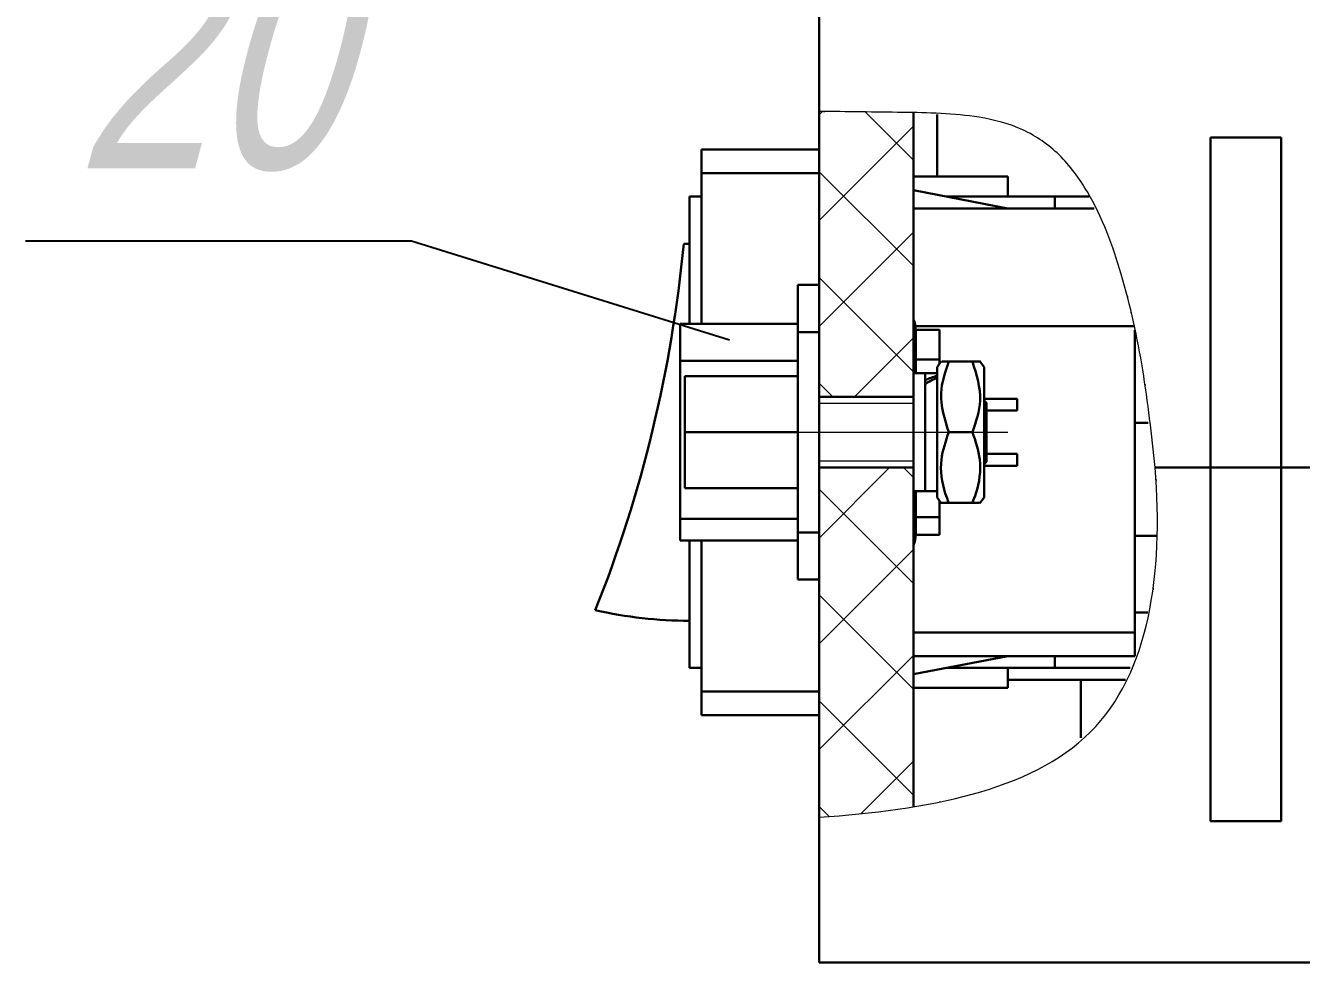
# Model space of a CAD drawing. Header units: millimetres. Extents: x 7140 to 8879, y -16257 to -5062.
# Drawn here: x 7426.15 to 7453.22, y -13299.05 to -13279.17 of the extents above; entities that cross this region are included whole.
import ezdxf

# ---------------------------------------------------------------- set-up
doc = ezdxf.new("R2010")
doc.units = ezdxf.units.MM
doc.linetypes.add('CENTERX2', pattern=[101.6, 63.5, -12.7, 12.7, -12.7])
doc.layers.add('КА тонкая', color=7, linetype='Continuous', lineweight=15)
doc.styles.add('CLW', font='clw.shx', dxfattribs={"width": 0.75, "oblique": 15})
doc.styles.get("Standard").update_dxf_attribs({"font": 'ARIALN.TTF', "height": 3.4})
doc.dimstyles.new('SLDDIMSTYLE0', dxfattribs={"dimtxt": 0.18, "dimasz": 3.5, "dimexe": 0, "dimexo": 0.0625, "dimgap": 0, "dimtad": 0, "dimtih": 1, "dimtoh": 1, "dimdec": 0, "dimrnd": 1e-09, "dimzin": 0, "dimdsep": 46, "dimtxsty": 'Standard', "dimblk1": 'NONE', "dimblk2": 'NONE', "dimsah": 1, "dimcen": 0.09, "dimadec": 0, "dimazin": 0, "dimtfac": 3.5, "dimtdec": 0, "dimtofl": 0, "dimtmove": 0, "dimatfit": 3, "dimldrblk": 'NONE', "dimfxl": 1, "dimfrac": 2, "dimtolj": 1, "dimtzin": 0, "dimarcsym": 0})
pattern_1 = [(45, (7139.585, -13523.032), (-1.122532, 1.122532), [])]
pattern_2 = [(135, (7139.585, -13523.032), (-1.122532, -1.122532), [])]

# ---------------------------------------------------------------- blocks, each defined once
blk = doc.blocks.new('_None')

msp = doc.modelspace()

# ---------------------------------------------------------------- hatches: boundary and pattern name
at = {"linetype": 'Continuous', "lineweight": 0}
h = msp.add_hatch(dxfattribs=at)
h.set_pattern_fill('ANSI31', scale=0.5, angle=90, style=0)
h.set_pattern_definition(pattern_2)
edge = h.paths.add_edge_path(flags=0)
edge.add_spline(control_points=[(7444.99217, -13281.01592), (7445.97928, -13281.03007), (7447.3744, -13281.14747), (7448.27346, -13282.07657), (7448.54217, -13282.47748)], knot_values=[0.03542976, 0.03542976, 0.03542976, 0.03542976, 0.08990637, 0.11966978, 0.11966978, 0.11966978, 0.11966978], weights=[1, 1, 1, 1, 1], degree=3, periodic=0)
edge.add_line((7448.54217, -13282.47748), (7448.54217, -13282.47748))
edge.add_spline(control_points=[(7448.54217, -13282.47748), (7449.17196, -13283.41709), (7449.74611, -13285.54635), (7450.06295, -13287.7505), (7450.12301, -13288.54892)], knot_values=[0.11966978, 0.11966978, 0.11966978, 0.11966978, 0.18942735, 0.2306294, 0.2306294, 0.2306294, 0.2306294], weights=[1, 1, 1, 1, 1], degree=3, periodic=0)
edge.add_spline(control_points=[(7450.12301, -13288.54892), (7450.06295, -13287.7505), (7449.84342, -13286.22328), (7449.50035, -13284.73202), (7449.29217, -13284.09712)], knot_values=[0.7693706, 0.7693706, 0.7693706, 0.7693706, 0.81057265, 0.8462527, 0.8462527, 0.8462527, 0.8462527], weights=[1, 1, 1, 1, 1], degree=3, periodic=0)
edge.add_spline(control_points=[(7449.29217, -13284.09712), (7449.50035, -13284.73202), (7449.84342, -13286.22328), (7450.06295, -13287.7505), (7450.12301, -13288.54892)], knot_values=[0.1537473, 0.1537473, 0.1537473, 0.1537473, 0.18942735, 0.2306294, 0.2306294, 0.2306294, 0.2306294], weights=[1, 1, 1, 1, 1], degree=3, periodic=0)
edge.add_spline(control_points=[(7450.12301, -13288.54892), (7450.06295, -13287.7505), (7449.66113, -13284.95512), (7448.32429, -13280.57122), (7444.71802, -13281.07491), (7442.99217, -13280.99028)], knot_values=[0.7693706, 0.7693706, 0.7693706, 0.7693706, 0.81057265, 0.91009363, 1, 1, 1, 1], weights=[1, 1, 1, 1, 1, 1], degree=3, periodic=0)
edge.add_spline(control_points=[(7442.99217, -13280.99028), (7443.24303, -13281.00258), (7443.4936, -13281.00804), (7443.74217, -13281.0105)], knot_values=[0, 0, 0, 0, 0.01306853, 0.01306853, 0.01306853, 0.01306853], weights=[1, 1, 1, 1], degree=3, periodic=0)
edge.add_spline(control_points=[(7443.74217, -13281.0105), (7444.16749, -13281.0147), (7444.58699, -13281.01011), (7444.99217, -13281.01592)], knot_values=[0.01306853, 0.01306853, 0.01306853, 0.01306853, 0.03542976, 0.03542976, 0.03542976, 0.03542976], weights=[1, 1, 1, 1], degree=3, periodic=0)
h = msp.add_hatch(dxfattribs=at)
h.set_pattern_fill('ANSI31', scale=0.5, style=0)
h.set_pattern_definition(pattern_1)
edge = h.paths.add_edge_path(flags=0)
edge.add_spline(control_points=[(7444.99217, -13281.01592), (7444.58699, -13281.01011), (7444.16749, -13281.0147), (7443.74217, -13281.0105)], knot_values=[0.96457024, 0.96457024, 0.96457024, 0.96457024, 0.98693147, 0.98693147, 0.98693147, 0.98693147], weights=[1, 1, 1, 1], degree=3, periodic=0)
edge.add_spline(control_points=[(7443.74217, -13281.0105), (7443.4936, -13281.00804), (7443.24303, -13281.00258), (7442.99217, -13280.99028)], knot_values=[0.98693147, 0.98693147, 0.98693147, 0.98693147, 1, 1, 1, 1], weights=[1, 1, 1, 1], degree=3, periodic=0)
edge.add_spline(control_points=[(7442.99217, -13280.99028), (7443.67228, -13281.02363), (7444.35019, -13281.00671), (7444.99217, -13281.01592)], knot_values=[0, 0, 0, 0, 0.03542976, 0.03542976, 0.03542976, 0.03542976], weights=[1, 1, 1, 1], degree=3, periodic=0)
h = msp.add_hatch(dxfattribs=at)
h.set_pattern_fill('ANSI31', scale=0.5, angle=90, style=0)
h.set_pattern_definition(pattern_2)
edge = h.paths.add_edge_path(flags=0)
edge.add_spline(control_points=[(7449.3937, -13284.42392), (7449.3551, -13284.29282), (7449.31432, -13284.16289), (7449.27406, -13284.04241), (7449.25118, -13283.97391), (7449.22801, -13283.90722), (7449.20791, -13283.851), (7449.19723, -13283.82114), (7449.18727, -13283.79382), (7449.17982, -13283.77356), (7449.17546, -13283.7617), (7449.17192, -13283.75216), (7449.16974, -13283.74629), (7449.16725, -13283.7396), (7449.16654, -13283.7377), (7449.1678, -13283.74108), (7449.16917, -13283.74477), (7449.1729, -13283.75478), (7449.17803, -13283.7687), (7449.18311, -13283.78249), (7449.18962, -13283.80027), (7449.19676, -13283.82), (7449.21506, -13283.87061), (7449.23765, -13283.9347), (7449.26004, -13284.00076), (7449.30461, -13284.13223), (7449.35064, -13284.27769), (7449.3937, -13284.42392)], knot_values=[0, 0, 0, 0, 0.00084207, 0.00084207, 0.00084207, 0.00132094, 0.00132094, 0.00132094, 0.00157438, 0.00157438, 0.00157438, 0.00172197, 0.00172197, 0.00172197, 0.0018912, 0.0018912, 0.0018912, 0.00207657, 0.00207657, 0.00207657, 0.00225915, 0.00225915, 0.00225915, 0.00273299, 0.00273299, 0.00273299, 0.00367682, 0.00367682, 0.00367682, 0.00367682], weights=[1, 1, 1, 1, 1, 1, 1, 1, 1, 1, 1, 1, 1, 1, 1, 1, 1, 1, 1, 1, 1, 1, 1, 1, 1, 1, 1, 1], degree=3, periodic=0)
edge.add_spline(control_points=[(7449.3937, -13284.42392), (7449.40521, -13284.463), (7449.41742, -13284.50519), (7449.4298, -13284.54892)], knot_values=[0, 0, 0, 0, 0.00043637, 0.00043637, 0.00043637, 0.00043637], weights=[1, 1, 1, 1], degree=3, periodic=0)
edge.add_spline(control_points=[(7449.4298, -13284.54892), (7449.29228, -13284.06338), (7449.12693, -13283.58257), (7448.90907, -13283.12745)], knot_values=[0, 0, 0, 0, 0.00302804, 0.00302804, 0.00302804, 0.00302804], weights=[1, 1, 1, 1], degree=3, periodic=0)
edge.add_spline(control_points=[(7448.90907, -13283.12745), (7448.86617, -13283.03784), (7448.82165, -13282.95034), (7448.77622, -13282.86648), (7448.69479, -13282.71616), (7448.60828, -13282.57488), (7448.52945, -13282.45861), (7448.48036, -13282.38621), (7448.43372, -13282.32246), (7448.39546, -13282.27243), (7448.35974, -13282.22573), (7448.33079, -13282.19012), (7448.31309, -13282.16863), (7448.295, -13282.14667), (7448.28837, -13282.13894), (7448.2944, -13282.14613), (7448.30042, -13282.15332), (7448.31917, -13282.17559), (7448.34738, -13282.21091), (7448.3858, -13282.25901), (7448.44286, -13282.33328), (7448.50508, -13282.42306), (7448.56674, -13282.51203), (7448.63473, -13282.61814), (7448.70095, -13282.73223), (7448.81259, -13282.92456), (7448.92151, -13283.14346), (7449.01855, -13283.36848)], knot_values=[0, 0, 0, 0, 0.00062488, 0.00062488, 0.00062488, 0.00175472, 0.00175472, 0.00175472, 0.00245436, 0.00245436, 0.00245436, 0.00310824, 0.00310824, 0.00310824, 0.00377756, 0.00377756, 0.00377756, 0.00444576, 0.00444576, 0.00444576, 0.0053622, 0.0053622, 0.0053622, 0.00626441, 0.00626441, 0.00626441, 0.00779067, 0.00779067, 0.00779067, 0.00779067], weights=[1, 1, 1, 1, 1, 1, 1, 1, 1, 1, 1, 1, 1, 1, 1, 1, 1, 1, 1, 1, 1, 1, 1, 1, 1, 1, 1, 1], degree=3, periodic=0)
edge.add_spline(control_points=[(7449.01855, -13283.36848), (7449.18355, -13283.75108), (7449.31625, -13284.148), (7449.4298, -13284.54892)], knot_values=[0, 0, 0, 0, 0.0025003, 0.0025003, 0.0025003, 0.0025003], weights=[1, 1, 1, 1], degree=3, periodic=0)
edge.add_spline(control_points=[(7449.4298, -13284.54892), (7449.41742, -13284.50519), (7449.40521, -13284.463), (7449.3937, -13284.42392)], knot_values=[0, 0, 0, 0, 0.00043637, 0.00043637, 0.00043637, 0.00043637], weights=[1, 1, 1, 1], degree=3, periodic=0)
h = msp.add_hatch(dxfattribs=at)
h.set_pattern_fill('ANSI31', scale=0.5, angle=90, style=0)
h.set_pattern_definition(pattern_2)
edge = h.paths.add_edge_path(flags=0)
edge.add_spline(control_points=[(7449.3937, -13284.42392), (7449.3551, -13284.29282), (7449.31432, -13284.16289), (7449.27406, -13284.04241), (7449.25118, -13283.97391), (7449.22801, -13283.90722), (7449.20791, -13283.851), (7449.19723, -13283.82114), (7449.18727, -13283.79382), (7449.17982, -13283.77356), (7449.17546, -13283.7617), (7449.17192, -13283.75216), (7449.16974, -13283.74629), (7449.16725, -13283.7396), (7449.16654, -13283.7377), (7449.1678, -13283.74108), (7449.16917, -13283.74477), (7449.1729, -13283.75478), (7449.17803, -13283.7687), (7449.18311, -13283.78249), (7449.18962, -13283.80027), (7449.19676, -13283.82), (7449.21506, -13283.87061), (7449.23765, -13283.9347), (7449.26004, -13284.00076), (7449.30461, -13284.13223), (7449.35064, -13284.27769), (7449.3937, -13284.42392)], knot_values=[0, 0, 0, 0, 0.00084207, 0.00084207, 0.00084207, 0.00132094, 0.00132094, 0.00132094, 0.00157438, 0.00157438, 0.00157438, 0.00172197, 0.00172197, 0.00172197, 0.0018912, 0.0018912, 0.0018912, 0.00207657, 0.00207657, 0.00207657, 0.00225915, 0.00225915, 0.00225915, 0.00273299, 0.00273299, 0.00273299, 0.00367682, 0.00367682, 0.00367682, 0.00367682], weights=[1, 1, 1, 1, 1, 1, 1, 1, 1, 1, 1, 1, 1, 1, 1, 1, 1, 1, 1, 1, 1, 1, 1, 1, 1, 1, 1, 1], degree=3, periodic=0)
edge.add_spline(control_points=[(7449.3937, -13284.42392), (7449.40521, -13284.463), (7449.41742, -13284.50519), (7449.4298, -13284.54892)], knot_values=[0, 0, 0, 0, 0.00043637, 0.00043637, 0.00043637, 0.00043637], weights=[1, 1, 1, 1], degree=3, periodic=0)
edge.add_spline(control_points=[(7449.4298, -13284.54892), (7449.29848, -13284.08527), (7449.14548, -13283.64425), (7448.96301, -13283.24307)], knot_values=[0.83795156, 0.83795156, 0.83795156, 0.83795156, 0.86306094, 0.86306094, 0.86306094, 0.86306094], weights=[1, 1, 1, 1], degree=3, periodic=0)
edge.add_spline(control_points=[(7448.96301, -13283.24307), (7448.862, -13283.02099), (7448.74839, -13282.80616), (7448.63636, -13282.62416), (7448.56832, -13282.51362), (7448.49987, -13282.41349), (7448.44228, -13282.33495), (7448.40097, -13282.27862), (7448.36469, -13282.23237), (7448.33866, -13282.20003), (7448.31283, -13282.16795), (7448.2967, -13282.14887), (7448.29302, -13282.14449), (7448.28886, -13282.13953), (7448.30076, -13282.15339), (7448.32609, -13282.18451), (7448.35518, -13282.22024), (7448.40272, -13282.28012), (7448.45759, -13282.35597), (7448.51201, -13282.43121), (7448.57464, -13282.52383), (7448.63707, -13282.6253), (7448.74888, -13282.80706), (7448.86221, -13283.02144), (7448.96301, -13283.24307)], knot_values=[0, 0, 0, 0, 0.00151807, 0.00151807, 0.00151807, 0.00243637, 0.00243637, 0.00243637, 0.00309223, 0.00309223, 0.00309223, 0.00374406, 0.00374406, 0.00374406, 0.00448509, 0.00448509, 0.00448509, 0.00533804, 0.00533804, 0.00533804, 0.0061791, 0.0061791, 0.0061791, 0.00769478, 0.00769478, 0.00769478, 0.00769478], weights=[1, 1, 1, 1, 1, 1, 1, 1, 1, 1, 1, 1, 1, 1, 1, 1, 1, 1, 1, 1, 1, 1, 1, 1, 1], degree=3, periodic=0)
edge.add_spline(control_points=[(7448.96301, -13283.24307), (7449.14548, -13283.64425), (7449.29848, -13284.08527), (7449.4298, -13284.54892)], knot_values=[0.13693906, 0.13693906, 0.13693906, 0.13693906, 0.16204844, 0.16204844, 0.16204844, 0.16204844], weights=[1, 1, 1, 1], degree=3, periodic=0)
edge.add_spline(control_points=[(7449.4298, -13284.54892), (7449.41742, -13284.50519), (7449.40521, -13284.463), (7449.3937, -13284.42392)], knot_values=[0, 0, 0, 0, 0.00043637, 0.00043637, 0.00043637, 0.00043637], weights=[1, 1, 1, 1], degree=3, periodic=0)
h = msp.add_hatch(dxfattribs=at)
h.set_pattern_fill('ANSI31', scale=0.5, style=0)
h.set_pattern_definition(pattern_1)
edge = h.paths.add_edge_path(flags=0)
edge.add_spline(control_points=[(7449.77785, -13286.04892), (7449.78266, -13286.07391), (7450.35199, -13289.05596), (7450.43783, -13292.17874), (7448.96301, -13293.92426)], knot_values=[0.1881522, 0.1881522, 0.1881522, 0.1881522, 0.18942735, 0.3402511, 0.3402511, 0.3402511, 0.3402511], weights=[1, 1, 1, 1, 1], degree=3, periodic=0)
edge.add_spline(control_points=[(7448.96301, -13293.92426), (7448.86139, -13294.04454), (7448.75582, -13294.15334), (7448.66, -13294.24281), (7448.58133, -13294.31627), (7448.50794, -13294.37837), (7448.44902, -13294.42598), (7448.39214, -13294.47193), (7448.34758, -13294.5055), (7448.32125, -13294.52512), (7448.29441, -13294.54514), (7448.28592, -13294.55122), (7448.297, -13294.54307), (7448.30921, -13294.5341), (7448.3457, -13294.50749), (7448.40028, -13294.46474), (7448.46365, -13294.41511), (7448.55359, -13294.34162), (7448.65215, -13294.25012), (7448.75004, -13294.15924), (7448.85864, -13294.0478), (7448.96301, -13293.92426)], knot_values=[0, 0, 0, 0, 0.00102773, 0.00102773, 0.00102773, 0.00187, 0.00187, 0.00187, 0.00268362, 0.00268362, 0.00268362, 0.00351431, 0.00351431, 0.00351431, 0.0044321, 0.0044321, 0.0044321, 0.00550134, 0.00550134, 0.00550134, 0.00655861, 0.00655861, 0.00655861, 0.00655861], weights=[1, 1, 1, 1, 1, 1, 1, 1, 1, 1, 1, 1, 1, 1, 1, 1, 1, 1, 1, 1, 1, 1], degree=3, periodic=0)
edge.add_spline(control_points=[(7448.96301, -13293.92426), (7450.43783, -13292.17874), (7450.35199, -13289.05596), (7449.78266, -13286.07391), (7449.77785, -13286.04892)], knot_values=[0.6597489, 0.6597489, 0.6597489, 0.6597489, 0.81057265, 0.8118478, 0.8118478, 0.8118478, 0.8118478], weights=[1, 1, 1, 1, 1], degree=3, periodic=0)
edge.add_spline(control_points=[(7449.77785, -13286.04892), (7449.73938, -13285.849), (7449.69861, -13285.64946), (7449.6548, -13285.45081), (7449.54804, -13284.96668), (7449.41986, -13284.47643), (7449.26896, -13284.02719), (7449.22516, -13283.89678), (7449.17874, -13283.76815), (7449.13541, -13283.65549), (7449.11414, -13283.60018), (7449.0933, -13283.5479), (7449.07628, -13283.50616), (7449.06569, -13283.48019), (7449.05646, -13283.45797), (7449.05035, -13283.44335), (7449.0457, -13283.43225), (7449.04282, -13283.42542), (7449.04227, -13283.42412), (7449.04172, -13283.42282), (7449.04351, -13283.42703), (7449.04725, -13283.43595), (7449.05223, -13283.44783), (7449.06074, -13283.46821), (7449.07088, -13283.49294), (7449.08093, -13283.51748), (7449.09275, -13283.5467), (7449.1052, -13283.57811), (7449.14079, -13283.66791), (7449.18178, -13283.77672), (7449.22089, -13283.88756), (7449.29875, -13284.10819), (7449.37337, -13284.34715), (7449.44043, -13284.58664), (7449.57416, -13285.06429), (7449.68317, -13285.55686), (7449.77785, -13286.04892)], knot_values=[0, 0, 0, 0, 0.00122153, 0.00122153, 0.00122153, 0.00421435, 0.00421435, 0.00421435, 0.00507578, 0.00507578, 0.00507578, 0.00549705, 0.00549705, 0.00549705, 0.00575849, 0.00575849, 0.00575849, 0.00595668, 0.00595668, 0.00595668, 0.00615493, 0.00615493, 0.00615493, 0.00641989, 0.00641989, 0.00641989, 0.00668119, 0.00668119, 0.00668119, 0.0074375, 0.0074375, 0.0074375, 0.00894342, 0.00894342, 0.00894342, 0.01194606, 0.01194606, 0.01194606, 0.01194606], weights=[1, 1, 1, 1, 1, 1, 1, 1, 1, 1, 1, 1, 1, 1, 1, 1, 1, 1, 1, 1, 1, 1, 1, 1, 1, 1, 1, 1, 1, 1, 1, 1, 1, 1, 1, 1, 1], degree=3, periodic=0)
edge = h.paths.add_edge_path(flags=0)
edge.add_spline(control_points=[(7450.04992, -13291.29892), (7449.99419, -13291.6528), (7449.91544, -13292.00484), (7449.80595, -13292.34687), (7449.72416, -13292.6024), (7449.62289, -13292.85665), (7449.50627, -13293.09073), (7449.45002, -13293.20362), (7449.38913, -13293.31366), (7449.33088, -13293.41005), (7449.29687, -13293.46631), (7449.2632, -13293.5189), (7449.23494, -13293.56145), (7449.21538, -13293.59089), (7449.19811, -13293.61604), (7449.18607, -13293.63335), (7449.1766, -13293.64696), (7449.17024, -13293.65594), (7449.16806, -13293.65903), (7449.16562, -13293.66248), (7449.16843, -13293.65853), (7449.17586, -13293.64795), (7449.18325, -13293.63742), (7449.19527, -13293.62021), (7449.20991, -13293.59868), (7449.23154, -13293.56688), (7449.25936, -13293.52491), (7449.28848, -13293.47872), (7449.3174, -13293.43287), (7449.34822, -13293.38193), (7449.37879, -13293.32876), (7449.44826, -13293.20794), (7449.51746, -13293.07338), (7449.57977, -13292.93632), (7449.64175, -13292.79998), (7449.69831, -13292.65888), (7449.74889, -13292.51619), (7449.88862, -13292.12196), (7449.98499, -13291.71117), (7450.04992, -13291.29892)], knot_values=[0, 0, 0, 0, 0.00215481, 0.00215481, 0.00215481, 0.003769, 0.003769, 0.003769, 0.00454438, 0.00454438, 0.00454438, 0.00499544, 0.00499544, 0.00499544, 0.00530682, 0.00530682, 0.00530682, 0.00555107, 0.00555107, 0.00555107, 0.00582531, 0.00582531, 0.00582531, 0.00609705, 0.00609705, 0.00609705, 0.00650023, 0.00650023, 0.00650023, 0.00689834, 0.00689834, 0.00689834, 0.00780959, 0.00780959, 0.00780959, 0.00871214, 0.00871214, 0.00871214, 0.01121723, 0.01121723, 0.01121723, 0.01121723], weights=[1, 1, 1, 1, 1, 1, 1, 1, 1, 1, 1, 1, 1, 1, 1, 1, 1, 1, 1, 1, 1, 1, 1, 1, 1, 1, 1, 1, 1, 1, 1, 1, 1, 1, 1, 1, 1, 1, 1, 1], degree=3, periodic=0)
edge.add_spline(control_points=[(7450.04992, -13291.29892), (7450.06009, -13291.23438), (7450.06934, -13291.16977), (7450.07503, -13291.12822), (7450.07802, -13291.10636), (7450.07979, -13291.09291), (7450.07929, -13291.09663), (7450.0788, -13291.10031), (7450.07624, -13291.11961), (7450.0728, -13291.14434), (7450.067, -13291.18621), (7450.05887, -13291.2421), (7450.04992, -13291.29892)], knot_values=[0, 0, 0, 0, 0.000833, 0.000833, 0.000833, 0.00127368, 0.00127368, 0.00127368, 0.00170739, 0.00170739, 0.00170739, 0.00243825, 0.00243825, 0.00243825, 0.00243825], weights=[1, 1, 1, 1, 1, 1, 1, 1, 1, 1, 1, 1, 1], degree=3, periodic=0)
h = msp.add_hatch(dxfattribs=at)
h.set_pattern_fill('ANSI31', scale=0.5, style=0)
h.set_pattern_definition(pattern_1)
edge = h.paths.add_edge_path(flags=0)
edge.add_spline(control_points=[(7449.77785, -13286.04892), (7450.03679, -13287.39467), (7450.21037, -13288.77292), (7450.15861, -13290.14232), (7450.1294, -13290.91535), (7450.02517, -13291.69821), (7449.77821, -13292.43134), (7449.65536, -13292.79603), (7449.49247, -13293.1544), (7449.29114, -13293.4745), (7449.16949, -13293.66791), (7449.0311, -13293.8505), (7448.89241, -13294.00546), (7448.80195, -13294.10652), (7448.71014, -13294.19743), (7448.62731, -13294.27298), (7448.5511, -13294.34248), (7448.48119, -13294.40049), (7448.4264, -13294.44411), (7448.37243, -13294.48709), (7448.33199, -13294.51719), (7448.31064, -13294.53301), (7448.28927, -13294.54884), (7448.28651, -13294.55082), (7448.30274, -13294.53885)], knot_values=[0, 0, 0, 0, 0.00822264, 0.00822264, 0.00822264, 0.01286144, 0.01286144, 0.01286144, 0.01515903, 0.01515903, 0.01515903, 0.01654321, 0.01654321, 0.01654321, 0.01744128, 0.01744128, 0.01744128, 0.01826786, 0.01826786, 0.01826786, 0.01908299, 0.01908299, 0.01908299, 0.01989912, 0.01989912, 0.01989912, 0.01989912], weights=[1, 1, 1, 1, 1, 1, 1, 1, 1, 1, 1, 1, 1, 1, 1, 1, 1, 1, 1, 1, 1, 1, 1, 1, 1], degree=3, periodic=0)
edge.add_spline(control_points=[(7448.30274, -13294.53885), (7448.70225, -13294.24433), (7449.08243, -13293.84309), (7449.3767, -13293.33239)], knot_values=[0, 0, 0, 0, 0.00410148, 0.00410148, 0.00410148, 0.00410148], weights=[1, 1, 1, 1], degree=3, periodic=0)
edge.add_spline(control_points=[(7449.3767, -13293.33239), (7449.60503, -13292.93616), (7449.77478, -13292.49389), (7449.89349, -13292.04745), (7450.15274, -13291.07255), (7450.19797, -13290.03983), (7450.15226, -13289.03199), (7450.10685, -13288.03082), (7449.96722, -13287.03313), (7449.77785, -13286.04892)], knot_values=[0, 0, 0, 0, 0.00277214, 0.00277214, 0.00277214, 0.00886284, 0.00886284, 0.00886284, 0.01487871, 0.01487871, 0.01487871, 0.01487871], weights=[1, 1, 1, 1, 1, 1, 1, 1, 1, 1], degree=3, periodic=0)
edge.add_spline(control_points=[(7449.77785, -13286.04892), (7449.73938, -13285.849), (7449.69861, -13285.64946), (7449.6548, -13285.45081), (7449.54804, -13284.96668), (7449.41986, -13284.47643), (7449.26896, -13284.02719), (7449.22516, -13283.89678), (7449.17874, -13283.76815), (7449.13541, -13283.65549), (7449.11414, -13283.60018), (7449.0933, -13283.5479), (7449.07628, -13283.50616), (7449.06569, -13283.48019), (7449.05646, -13283.45797), (7449.05035, -13283.44335), (7449.0457, -13283.43225), (7449.04282, -13283.42542), (7449.04227, -13283.42412), (7449.04172, -13283.42282), (7449.04351, -13283.42703), (7449.04725, -13283.43595), (7449.05223, -13283.44783), (7449.06074, -13283.46821), (7449.07088, -13283.49294), (7449.08093, -13283.51748), (7449.09275, -13283.5467), (7449.1052, -13283.57811), (7449.14079, -13283.66791), (7449.18178, -13283.77672), (7449.22089, -13283.88756), (7449.29875, -13284.10819), (7449.37337, -13284.34715), (7449.44043, -13284.58664), (7449.57416, -13285.06429), (7449.68317, -13285.55686), (7449.77785, -13286.04892)], knot_values=[0, 0, 0, 0, 0.00122153, 0.00122153, 0.00122153, 0.00421435, 0.00421435, 0.00421435, 0.00507578, 0.00507578, 0.00507578, 0.00549705, 0.00549705, 0.00549705, 0.00575849, 0.00575849, 0.00575849, 0.00595668, 0.00595668, 0.00595668, 0.00615493, 0.00615493, 0.00615493, 0.00641989, 0.00641989, 0.00641989, 0.00668119, 0.00668119, 0.00668119, 0.0074375, 0.0074375, 0.0074375, 0.00894342, 0.00894342, 0.00894342, 0.01194606, 0.01194606, 0.01194606, 0.01194606], weights=[1, 1, 1, 1, 1, 1, 1, 1, 1, 1, 1, 1, 1, 1, 1, 1, 1, 1, 1, 1, 1, 1, 1, 1, 1, 1, 1, 1, 1, 1, 1, 1, 1, 1, 1, 1, 1], degree=3, periodic=0)
edge = h.paths.add_edge_path(flags=0)
edge.add_spline(control_points=[(7450.04992, -13291.29892), (7449.99419, -13291.6528), (7449.91544, -13292.00484), (7449.80595, -13292.34687), (7449.72416, -13292.6024), (7449.62289, -13292.85665), (7449.50627, -13293.09073), (7449.45002, -13293.20362), (7449.38913, -13293.31366), (7449.33088, -13293.41005), (7449.29687, -13293.46631), (7449.2632, -13293.5189), (7449.23494, -13293.56145), (7449.21538, -13293.59089), (7449.19811, -13293.61604), (7449.18607, -13293.63335), (7449.1766, -13293.64696), (7449.17024, -13293.65594), (7449.16806, -13293.65903), (7449.16562, -13293.66248), (7449.16843, -13293.65853), (7449.17586, -13293.64795), (7449.18325, -13293.63742), (7449.19527, -13293.62021), (7449.20991, -13293.59868), (7449.23154, -13293.56688), (7449.25936, -13293.52491), (7449.28848, -13293.47872), (7449.3174, -13293.43287), (7449.34822, -13293.38193), (7449.37879, -13293.32876), (7449.44826, -13293.20794), (7449.51746, -13293.07338), (7449.57977, -13292.93632), (7449.64175, -13292.79998), (7449.69831, -13292.65888), (7449.74889, -13292.51619), (7449.88862, -13292.12196), (7449.98499, -13291.71117), (7450.04992, -13291.29892)], knot_values=[0, 0, 0, 0, 0.00215481, 0.00215481, 0.00215481, 0.003769, 0.003769, 0.003769, 0.00454438, 0.00454438, 0.00454438, 0.00499544, 0.00499544, 0.00499544, 0.00530682, 0.00530682, 0.00530682, 0.00555107, 0.00555107, 0.00555107, 0.00582531, 0.00582531, 0.00582531, 0.00609705, 0.00609705, 0.00609705, 0.00650023, 0.00650023, 0.00650023, 0.00689834, 0.00689834, 0.00689834, 0.00780959, 0.00780959, 0.00780959, 0.00871214, 0.00871214, 0.00871214, 0.01121723, 0.01121723, 0.01121723, 0.01121723], weights=[1, 1, 1, 1, 1, 1, 1, 1, 1, 1, 1, 1, 1, 1, 1, 1, 1, 1, 1, 1, 1, 1, 1, 1, 1, 1, 1, 1, 1, 1, 1, 1, 1, 1, 1, 1, 1, 1, 1, 1], degree=3, periodic=0)
edge.add_spline(control_points=[(7450.04992, -13291.29892), (7450.06009, -13291.23438), (7450.06934, -13291.16977), (7450.07503, -13291.12822), (7450.07802, -13291.10636), (7450.07979, -13291.09291), (7450.07929, -13291.09663), (7450.0788, -13291.10031), (7450.07624, -13291.11961), (7450.0728, -13291.14434), (7450.067, -13291.18621), (7450.05887, -13291.2421), (7450.04992, -13291.29892)], knot_values=[0, 0, 0, 0, 0.000833, 0.000833, 0.000833, 0.00127368, 0.00127368, 0.00127368, 0.00170739, 0.00170739, 0.00170739, 0.00243825, 0.00243825, 0.00243825, 0.00243825], weights=[1, 1, 1, 1, 1, 1, 1, 1, 1, 1, 1, 1, 1], degree=3, periodic=0)
h = msp.add_hatch(dxfattribs=at)
h.set_pattern_fill('ANSI31', scale=0.5, style=0)
h.set_pattern_definition(pattern_1)
edge = h.paths.add_edge_path(flags=0)
edge.add_spline(control_points=[(7449.77785, -13286.04892), (7449.68071, -13285.54409), (7449.56858, -13285.03888), (7449.4298, -13284.54892)], knot_values=[0, 0, 0, 0, 0.00308457, 0.00308457, 0.00308457, 0.00308457], weights=[1, 1, 1, 1], degree=3, periodic=0)
edge.add_spline(control_points=[(7449.4298, -13284.54892), (7449.56633, -13285.03092), (7449.67942, -13285.53737), (7449.77785, -13286.04892)], knot_values=[0.16204844, 0.16204844, 0.16204844, 0.16204844, 0.1881522, 0.1881522, 0.1881522, 0.1881522], weights=[1, 1, 1, 1], degree=3, periodic=0)
h = msp.add_hatch(dxfattribs=at)
h.set_pattern_fill('ANSI31', scale=0.5, style=0)
h.set_pattern_definition(pattern_1)
edge = h.paths.add_edge_path(flags=0)
edge.add_spline(control_points=[(7449.4298, -13284.54892), (7449.56858, -13285.03888), (7449.68071, -13285.54409), (7449.77785, -13286.04892)], knot_values=[0, 0, 0, 0, 0.00308457, 0.00308457, 0.00308457, 0.00308457], weights=[1, 1, 1, 1], degree=3, periodic=0)
edge.add_spline(control_points=[(7449.77785, -13286.04892), (7449.68071, -13285.54409), (7449.56858, -13285.03888), (7449.4298, -13284.54892)], knot_values=[0, 0, 0, 0, 0.00308457, 0.00308457, 0.00308457, 0.00308457], weights=[1, 1, 1, 1], degree=3, periodic=0)
h = msp.add_hatch(dxfattribs=at)
h.set_pattern_fill('ANSI31', scale=0.5, style=0)
h.set_pattern_definition(pattern_1)
edge = h.paths.add_edge_path(flags=0)
edge.add_spline(control_points=[(7449.4298, -13284.54892), (7449.56858, -13285.03888), (7449.68071, -13285.54409), (7449.77785, -13286.04892)], knot_values=[0, 0, 0, 0, 0.00308457, 0.00308457, 0.00308457, 0.00308457], weights=[1, 1, 1, 1], degree=3, periodic=0)
edge.add_spline(control_points=[(7449.77785, -13286.04892), (7449.67942, -13285.53737), (7449.56633, -13285.03092), (7449.4298, -13284.54892)], knot_values=[0.8118478, 0.8118478, 0.8118478, 0.8118478, 0.83795156, 0.83795156, 0.83795156, 0.83795156], weights=[1, 1, 1, 1], degree=3, periodic=0)
h = msp.add_hatch(dxfattribs=at)
h.set_pattern_fill('ANSI31', scale=0.5, style=0)
h.set_pattern_definition(pattern_1)
edge = h.paths.add_edge_path(flags=0)
edge.add_spline(control_points=[(7449.29217, -13293.47286), (7450.08526, -13292.21061), (7450.26494, -13290.43572), (7450.12301, -13288.54892)], knot_values=[0.67200265, 0.67200265, 0.67200265, 0.67200265, 0.7693706, 0.7693706, 0.7693706, 0.7693706], weights=[1, 1, 1, 1], degree=3, periodic=0)
edge.add_spline(control_points=[(7450.12301, -13288.54892), (7450.29313, -13290.81054), (7449.98609, -13293.01996), (7448.61214, -13294.28821), (7448.54217, -13294.34835)], knot_values=[0.2306294, 0.2306294, 0.2306294, 0.2306294, 0.34733965, 0.3533723, 0.3533723, 0.3533723, 0.3533723], weights=[1, 1, 1, 1, 1], degree=3, periodic=0)
edge.add_spline(control_points=[(7448.54217, -13294.34835), (7447.65968, -13295.10687), (7446.38823, -13295.51707), (7444.99217, -13295.7468)], knot_values=[0.3533723, 0.3533723, 0.3533723, 0.3533723, 0.42945543, 0.42945543, 0.42945543, 0.42945543], weights=[1, 1, 1, 1], degree=3, periodic=0)
edge.add_spline(control_points=[(7444.99217, -13295.7468), (7444.58395, -13295.81398), (7444.16508, -13295.86572), (7443.74217, -13295.90623)], knot_values=[0.42945543, 0.42945543, 0.42945543, 0.42945543, 0.45170264, 0.45170264, 0.45170264, 0.45170264], weights=[1, 1, 1, 1], degree=3, periodic=0)
edge.add_spline(control_points=[(7443.74217, -13295.90623), (7443.49312, -13295.93009), (7443.24267, -13295.95005), (7442.99217, -13295.96697)], knot_values=[0.45170264, 0.45170264, 0.45170264, 0.45170264, 0.46480367, 0.46480367, 0.46480367, 0.46480367], weights=[1, 1, 1, 1], degree=3, periodic=0)
edge.add_spline(control_points=[(7442.99217, -13295.96697), (7445.23818, -13295.81525), (7449.70733, -13295.02577), (7450.29313, -13290.81054), (7450.12301, -13288.54892)], knot_values=[0.53519633, 0.53519633, 0.53519633, 0.53519633, 0.65266035, 0.7693706, 0.7693706, 0.7693706, 0.7693706], weights=[1, 1, 1, 1, 1], degree=3, periodic=0)
edge.add_spline(control_points=[(7450.12301, -13288.54892), (7450.26494, -13290.43572), (7450.08526, -13292.21061), (7449.29217, -13293.47286)], knot_values=[0.2306294, 0.2306294, 0.2306294, 0.2306294, 0.32799735, 0.32799735, 0.32799735, 0.32799735], weights=[1, 1, 1, 1], degree=3, periodic=0)
h = msp.add_hatch(dxfattribs=at)
h.set_pattern_fill('ANSI31', scale=0.5, style=0)
h.set_pattern_definition(pattern_1)
edge = h.paths.add_edge_path(flags=0)
edge.add_spline(control_points=[(7448.28903, -13294.54892), (7447.5866, -13295.06247), (7446.68556, -13295.39472), (7445.69217, -13295.61314)], knot_values=[0.36036941, 0.36036941, 0.36036941, 0.36036941, 0.41651916, 0.41651916, 0.41651916, 0.41651916], weights=[1, 1, 1, 1], degree=3, periodic=0)
edge.add_spline(control_points=[(7445.69217, -13295.61314), (7446.68556, -13295.39472), (7447.5866, -13295.06247), (7448.28903, -13294.54892)], knot_values=[0.58348084, 0.58348084, 0.58348084, 0.58348084, 0.63963059, 0.63963059, 0.63963059, 0.63963059], weights=[1, 1, 1, 1], degree=3, periodic=0)
h = msp.add_hatch(dxfattribs=at)
h.set_pattern_fill('ANSI31', scale=0.5, style=0)
h.set_pattern_definition(pattern_1)
edge = h.paths.add_edge_path(flags=0)
edge.add_spline(control_points=[(7444.99217, -13295.7468), (7444.34356, -13295.85353), (7443.66806, -13295.92131), (7442.99217, -13295.96697)], knot_values=[0.42945543, 0.42945543, 0.42945543, 0.42945543, 0.46480367, 0.46480367, 0.46480367, 0.46480367], weights=[1, 1, 1, 1], degree=3, periodic=0)
edge.add_spline(control_points=[(7442.99217, -13295.96697), (7443.24267, -13295.95005), (7443.49312, -13295.93009), (7443.74217, -13295.90623)], knot_values=[0.53519633, 0.53519633, 0.53519633, 0.53519633, 0.54829736, 0.54829736, 0.54829736, 0.54829736], weights=[1, 1, 1, 1], degree=3, periodic=0)
edge.add_spline(control_points=[(7443.74217, -13295.90623), (7444.16508, -13295.86572), (7444.58395, -13295.81398), (7444.99217, -13295.7468)], knot_values=[0.54829736, 0.54829736, 0.54829736, 0.54829736, 0.57054457, 0.57054457, 0.57054457, 0.57054457], weights=[1, 1, 1, 1], degree=3, periodic=0)
at = {"layer": 'КА тонкая', "linetype": 'ByBlock', "lineweight": 15, "ltscale": 20}
h = msp.add_hatch(dxfattribs=at)
h.set_pattern_fill('ANSI37', color=256, scale=0.5)
h.set_pattern_definition([(45, (0, 0.1311), (-1.12253202, 1.12253202), []), (135, (0, 0.1311), (-1.12253202, -1.12253202), [])])
edge = h.paths.add_edge_path()
edge.add_spline(control_points=[(7444.99217, -13281.01705), (7444.91595, -13281.01575), (7444.24847, -13281.0064), (7443.58228, -13280.99785), (7442.99217, -13280.99028)], knot_values=[0.83797441, 0.83797441, 0.83797441, 0.83797441, 0.85647752, 1, 1, 1, 1], degree=3, periodic=0)
edge.add_line((7442.99217, -13280.99028), (7442.99217, -13284.67392))
edge.add_line((7442.99217, -13284.67392), (7442.99217, -13285.67392))
edge.add_line((7442.99217, -13285.67392), (7442.99217, -13287.04892))
edge.add_line((7442.99217, -13287.04892), (7444.99217, -13287.04892))
edge.add_line((7444.99217, -13287.04892), (7444.99217, -13286.54892))
edge.add_line((7444.99217, -13286.54892), (7444.99217, -13281.01705))
edge = h.paths.add_edge_path()
edge.add_line((7444.99217, -13289.04892), (7444.99217, -13288.54892))
edge.add_line((7444.99217, -13288.54892), (7442.99217, -13288.54892))
edge.add_line((7442.99217, -13288.54892), (7442.99217, -13289.92392))
edge.add_line((7442.99217, -13289.92392), (7442.99217, -13290.92392))
edge.add_line((7442.99217, -13290.92392), (7442.99217, -13295.96697))
edge.add_spline(control_points=[(7442.99217, -13295.96697), (7443.66806, -13295.92131), (7444.34356, -13295.85353), (7444.99217, -13295.7468)], knot_values=[0.53519633, 0.53519633, 0.53519633, 0.53519633, 0.57054459, 0.57054459, 0.57054459, 0.57054459], degree=3, periodic=0)
edge.add_line((7444.99217, -13295.7468), (7444.99217, -13289.04892))

# ---------------------------------------------------------------- linework, layer by layer
at = {"color": 7, "linetype": 'Continuous', "lineweight": 30}
for p, q in [((7442.99217, -13280.99028), (7442.99217, -13278.55117)), ((7442.99217, -13280.99028), (7442.99217, -13284.67392)), ((7444.99217, -13281.01592), (7444.99217, -13286.54892)), ((7445.49217, -13282.37392), (7445.49217, -13281.05999)), ((7452.79217, -13281.54892), (7451.29217, -13281.54892)), ((7451.29217, -13281.54892), (7451.29217, -13288.54892)), ((7452.79217, -13281.54892), (7452.79217, -13288.54892)), ((7440.49217, -13281.79892), (7442.99217, -13281.79892)), ((7440.49217, -13282.29892), (7440.49217, -13281.79892)), ((7448.29217, -13282.14993), (7448.29217, -13282.15165)), ((7442.99217, -13282.29892), (7440.49217, -13282.29892)), ((7440.49217, -13282.29892), (7440.49217, -13285.49892)), ((7444.99217, -13282.37392), (7446.99217, -13282.37392)), ((7446.99217, -13282.37392), (7446.99217, -13282.79892)), ((7444.99217, -13282.6632), (7446.99217, -13283.04892)), ((7440.24217, -13285.49892), (7440.24217, -13282.79892)), ((7440.24217, -13282.79892), (7440.49217, -13282.79892)), ((7447.99217, -13282.79892), (7445.69587, -13282.79892)), ((7447.99217, -13282.79892), (7447.99217, -13283.04892)), ((7448.72271, -13282.79892), (7447.99217, -13282.79892)), ((7444.99217, -13283.04892), (7448.82551, -13283.04892)), ((7440.11717, -13283.79892), (7440.24217, -13283.79892)), ((7442.54217, -13284.67392), (7442.99217, -13284.67392)), ((7442.54217, -13285.67392), (7442.54217, -13284.67392)), ((7442.99217, -13284.67392), (7442.99217, -13285.67392)), ((7440.04217, -13285.49892), (7442.54217, -13285.49892)), ((7440.04217, -13286.28568), (7440.04217, -13285.49892)), ((7442.99217, -13285.67392), (7442.54217, -13285.67392)), ((7442.54217, -13289.92392), (7442.54217, -13285.67392)), ((7442.99217, -13289.92392), (7442.99217, -13285.67392)), ((7449.69217, -13285.54892), (7445.03651, -13285.54892)), ((7445.04217, -13285.62392), (7445.04217, -13286.25333)), ((7445.54217, -13285.62392), (7445.04217, -13285.62392)), ((7445.54217, -13286.25333), (7445.54217, -13285.62392)), ((7449.69217, -13285.63246), (7449.69217, -13292.04892)), ((7445.04217, -13286.25333), (7445.04217, -13286.54892)), ((7445.54217, -13286.25333), (7445.04217, -13286.25333)), ((7445.54217, -13286.34687), (7445.54217, -13286.25333)), ((7442.54217, -13286.28568), (7440.04217, -13286.28568)), ((7440.04217, -13289.63568), (7440.04217, -13286.28568)), ((7445.24217, -13286.54892), (7444.99217, -13286.54892)), ((7444.99217, -13287.10848), (7444.99217, -13286.54892)), ((7445.49217, -13286.54892), (7445.24217, -13286.54892)), ((7445.24217, -13287.10848), (7445.24217, -13286.54892)), ((7445.24217, -13286.69583), (7445.24217, -13286.54892)), ((7445.58213, -13286.29092), (7445.49217, -13286.41687)), ((7445.49217, -13286.41687), (7445.49217, -13289.18097)), ((7445.74217, -13286.29892), (7445.59333, -13286.29892)), ((7445.74217, -13286.29892), (7446.24217, -13286.29892)), ((7446.49217, -13286.41687), (7446.40221, -13286.29092)), ((7446.49217, -13286.41687), (7446.49217, -13289.18097)), ((7442.54217, -13286.61142), (7440.14217, -13286.61142)), ((7440.14217, -13286.61142), (7440.14217, -13287.79892)), ((7445.24217, -13289.04892), (7445.24217, -13286.77097)), ((7444.99217, -13287.04892), (7442.99217, -13287.04892)), ((7447.19217, -13287.08892), (7446.49217, -13287.08892)), ((7447.19217, -13287.08892), (7447.19217, -13287.33892)), ((7444.99217, -13289.04892), (7444.99217, -13287.10848)), ((7445.24217, -13289.04892), (7445.24217, -13287.10848)), ((7446.54217, -13287.17392), (7446.49217, -13287.12392)), ((7446.54217, -13287.17392), (7446.54217, -13288.42392)), ((7446.54217, -13287.33892), (7447.19217, -13287.33892)), ((7449.97239, -13287.59892), (7449.69217, -13287.59892)), ((7442.54217, -13287.79892), (7440.14217, -13287.79892)), ((7440.14217, -13287.79892), (7440.14217, -13288.98642)), ((7445.74217, -13287.79892), (7446.24217, -13287.79892)), ((7446.49217, -13288.47392), (7446.54217, -13288.42392)), ((7447.19217, -13288.25892), (7446.54217, -13288.25892)), ((7447.19217, -13288.25892), (7447.19217, -13288.50892)), ((7442.99217, -13288.54892), (7444.99217, -13288.54892)), ((7446.49217, -13288.50892), (7447.19217, -13288.50892)), ((7451.29217, -13288.54892), (7450.12301, -13288.54892)), ((7451.29217, -13296.04892), (7451.29217, -13288.54892)), ((7452.79217, -13288.54892), (7451.29217, -13288.54892)), ((7452.79217, -13296.04892), (7452.79217, -13288.54892)), ((7460.99217, -13288.54892), (7452.79217, -13288.54892)), ((7442.54217, -13288.98642), (7440.14217, -13288.98642)), ((7444.99217, -13289.04892), (7445.24217, -13289.04892)), ((7444.99217, -13289.04892), (7444.99217, -13295.7468)), ((7445.04217, -13289.04892), (7445.04217, -13289.60333)), ((7445.24217, -13289.04892), (7445.49217, -13289.04892)), ((7445.49217, -13289.18097), (7445.58213, -13289.30691)), ((7445.54217, -13289.60333), (7445.54217, -13289.25097)), ((7446.40221, -13289.30691), (7446.49217, -13289.18097)), ((7445.74217, -13289.29892), (7446.24217, -13289.29892)), ((7446.24217, -13289.29892), (7446.39102, -13289.29892)), ((7440.04217, -13289.63568), (7442.54217, -13289.63568)), ((7440.04217, -13290.09892), (7440.04217, -13289.63568)), ((7445.54217, -13289.60333), (7445.04217, -13289.60333)), ((7445.04217, -13289.60333), (7445.04217, -13289.97392)), ((7445.54217, -13289.97392), (7445.54217, -13289.60333)), ((7442.54217, -13289.92392), (7442.99217, -13289.92392)), ((7442.54217, -13290.92392), (7442.54217, -13289.92392)), ((7442.99217, -13289.92392), (7442.99217, -13290.92392)), ((7445.54217, -13289.97392), (7445.04217, -13289.97392)), ((7450.14238, -13289.99892), (7449.69217, -13289.99892)), ((7442.54217, -13290.09892), (7440.04217, -13290.09892)), ((7440.24217, -13292.79892), (7440.24217, -13290.09892)), ((7440.49217, -13290.09892), (7440.49217, -13293.29892)), ((7442.99217, -13290.92392), (7442.54217, -13290.92392)), ((7442.99217, -13290.92392), (7442.99217, -13295.96697)), ((7449.96163, -13291.62392), (7449.69217, -13291.62392)), ((7449.69217, -13292.04892), (7449.69217, -13292.54892)), ((7449.69217, -13292.54892), (7444.99217, -13292.54892)), ((7446.99217, -13292.54892), (7444.99217, -13292.93463)), ((7447.99217, -13292.54892), (7447.99217, -13292.79892)), ((7440.24217, -13292.79892), (7440.49217, -13292.79892)), ((7447.99217, -13292.79892), (7445.69587, -13292.79892)), ((7446.99217, -13293.22392), (7446.99217, -13292.79892)), ((7449.48841, -13293.04892), (7446.99217, -13293.04892)), ((7449.59126, -13292.79892), (7447.99217, -13292.79892)), ((7448.54217, -13293.04892), (7448.54217, -13294.28131)), ((7440.49217, -13293.29892), (7442.99217, -13293.29892)), ((7440.49217, -13293.79892), (7440.49217, -13293.29892)), ((7446.99217, -13293.22392), (7444.99217, -13293.22392)), ((7442.99217, -13293.79892), (7440.49217, -13293.79892)), ((7442.99217, -13295.96697), (7442.99217, -13299.04892)), ((7451.29217, -13296.04892), (7452.79217, -13296.04892)), ((7460.99217, -13299.04892), (7442.99217, -13299.04892))]:
    msp.add_line(p, q, dxfattribs=at)
at = {"color": 7, "linetype": 'Continuous', "lineweight": 0}
for p, q in [((7444.99217, -13287.18917), (7442.99217, -13287.18917)), ((7446.54217, -13287.18917), (7446.49217, -13287.18917)), ((7442.99217, -13288.40867), (7444.99217, -13288.40867)), ((7446.49217, -13288.40867), (7446.54217, -13288.40867))]:
    msp.add_line(p, q, dxfattribs=at)
at = {"color": 7, "linetype": 'CENTERX2', "lineweight": 0, "ltscale": 0.5}
msp.add_line((7440.99217, -13287.79892), (7446.99217, -13287.79892), dxfattribs=at)
at = {"color": 8, "linetype": 'Continuous', "lineweight": 30}
msp.add_line((7444.99217, -13292.04892), (7449.69217, -13292.04892), dxfattribs=at)
at = {"color": 7, "linetype": 'Continuous', "lineweight": 30}
for centre, radius, start, end in [((7412.0665, -13281.14782), 28.17567, 338.282061, 354.600964), ((7444.54217, -13285.62392), 0.5, 0, 25.841933), ((7444.54217, -13289.97392), 0.5, 334.158067, 0), ((7440.24217, -13282.79892), 9, 257.160412, 270)]:
    msp.add_arc(centre, radius, start, end, dxfattribs=at)
at = {"color": 8, "linetype": 'Continuous', "lineweight": 30}
for centre in [(7444.9601, -13286.23095), (7444.9601, -13289.58095)]:
    msp.add_arc(centre, 0.08506, 292.146201, 344.745683, dxfattribs=at)
at = {"color": 7, "linetype": 'Continuous', "lineweight": 30}
for centre, start_param, end_param in [((7445.42146, -13287.79892), 0.9016937, 1.10222032), ((7445.56288, -13287.79892), 1.01489121, 1.21776268)]:
    msp.add_ellipse(centre, major_axis=(1.02276, 1.02276), ratio=0.70265238, start_param=start_param, end_param=end_param, dxfattribs=at)
at = {"color": 7, "linetype": 'Continuous', "lineweight": 0}
for points, knots in [([(7450.12301, -13288.54892), (7450.0461, -13287.85639), (7449.89261, -13286.4742), (7449.46329, -13284.49873), (7448.88811, -13282.93102), (7448.1339, -13281.89079), (7447.32713, -13281.3267), (7446.17275, -13281.034), (7444.71388, -13281.01237), (7443.58228, -13280.99785), (7442.99217, -13280.99028)], [0, 0, 0, 0, 0.16923713, 0.33777315, 0.49087562, 0.57102089, 0.64634707, 0.72478122, 0.85647752, 1, 1, 1, 1]), ([(7442.99217, -13295.96697), (7445.23818, -13295.81525), (7449.70733, -13295.02577), (7450.29313, -13290.81054), (7450.12301, -13288.54892)], [0.535196329, 0.535196329, 0.535196329, 0.535196329, 0.65266035, 0.769370595, 0.769370595, 0.769370595, 0.769370595])]:
    msp.add_open_spline(points, degree=3, knots=knots, dxfattribs=at)
at = {"color": 7, "linetype": 'Continuous', "lineweight": 30}
for points, knots in [([(7445.74217, -13287.79892), (7445.6542, -13287.52256), (7445.4942, -13287.01992), (7445.66519, -13286.52274), (7445.74217, -13286.29892)], [0, 0, 0, 0, 0.54981718, 1, 1, 1, 1]), ([(7446.39102, -13286.29892), (7446.39658, -13286.29892), (7446.45185, -13286.29892), (7446.34146, -13286.29892), (7446.24217, -13286.29892)], [0, 0, 0, 0, 0.10058618, 1, 1, 1, 1]), ([(7446.24217, -13286.29892), (7446.33014, -13286.57528), (7446.49013, -13287.07792), (7446.31915, -13287.5751), (7446.24217, -13287.79892)], [0, 0, 0, 0, 0.54981718, 1, 1, 1, 1]), ([(7445.74217, -13289.29892), (7445.71643, -13289.23264), (7445.60178, -13288.93746), (7445.52834, -13288.41359), (7445.6758, -13287.98969), (7445.74217, -13287.79892)], [0, 0, 0, 0, 0.13736024, 0.61176883, 1, 1, 1, 1]), ([(7446.24217, -13287.79892), (7446.30854, -13287.98969), (7446.456, -13288.41359), (7446.38256, -13288.93746), (7446.26791, -13289.23264), (7446.24217, -13289.29892)], [0, 0, 0, 0, 0.38823117, 0.86263976, 1, 1, 1, 1]), ([(7445.59333, -13289.29892), (7445.58776, -13289.29892), (7445.53248, -13289.29892), (7445.64288, -13289.29892), (7445.74217, -13289.29892)], [0, 0, 0, 0, 0.10058682, 1, 1, 1, 1])]:
    msp.add_open_spline(points, degree=3, knots=knots, dxfattribs=at)

# ---------------------------------------------------------------- texts
at = {"color": 7, "linetype": 'Continuous', "lineweight": 0, "insert": (7430.00303, -13277.2023), "char_height": 5, "attachment_point": 2, "style": 'CLW'}
msp.add_mtext('20', dxfattribs=at)

# ---------------------------------------------------------------- leaders
at = {"color": 7, "linetype": 'Continuous', "lineweight": 0, "has_arrowhead": 0}
msp.add_leader([(7441.09034, -13285.84673), (7434.34535, -13283.74208), (7426.15304, -13283.74208)], dimstyle='SLDDIMSTYLE0', dxfattribs=at)

doc.saveas('drawing.dxf')
